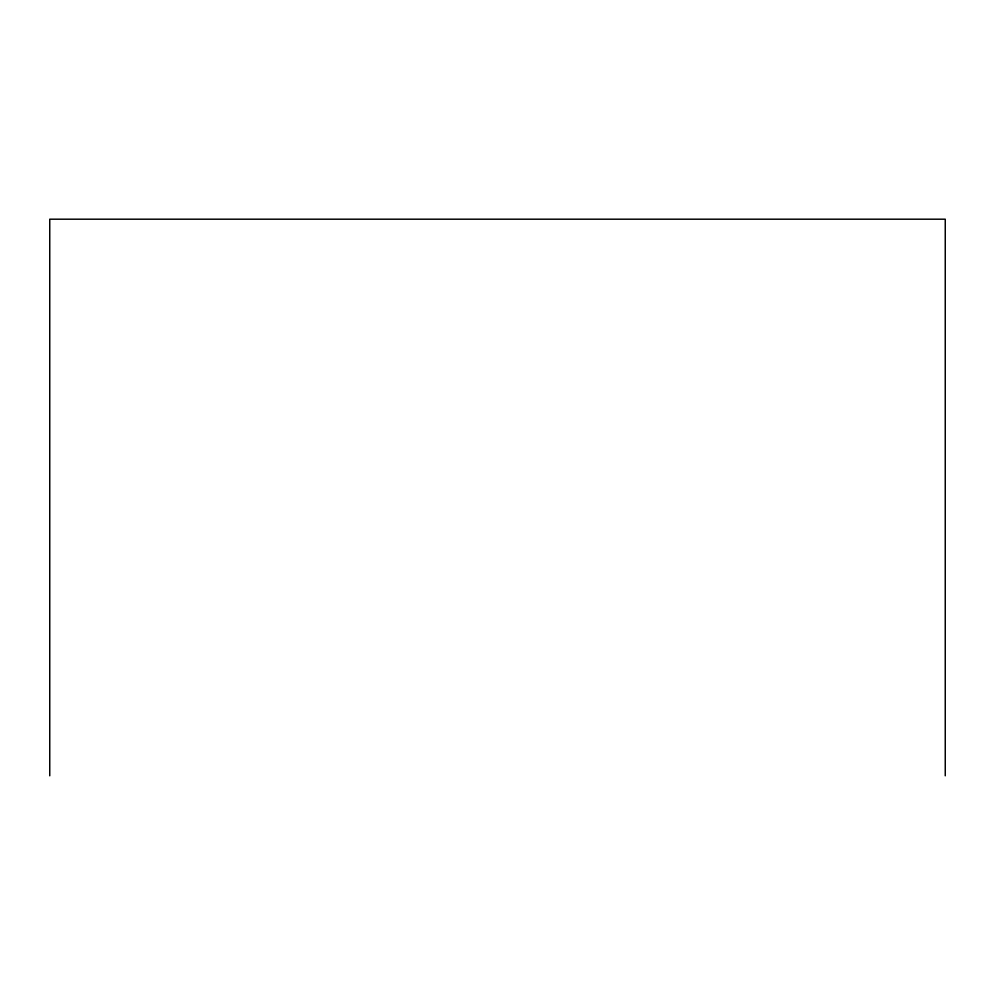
<?xml version="1.0" encoding="UTF-8"?>
<svg xmlns="http://www.w3.org/2000/svg" width="995" height="995" viewBox="0 0 995 995"><rect width="100%" height="100%" fill="white"/><g stroke="black" fill="none" stroke-linecap="round" stroke-linejoin="round"><path stroke-width="1.49" d="M945.25 775.801L945.25 219.198L49.75 219.198L49.75 775.801"/></g></svg>
